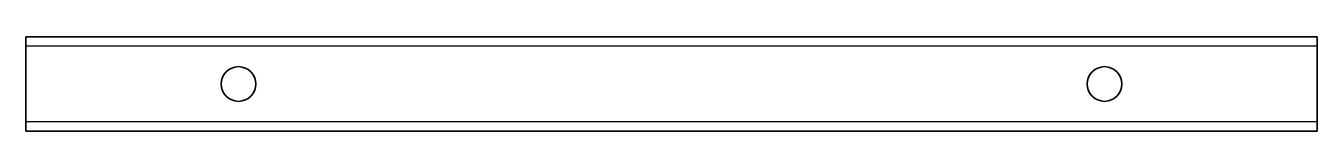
# Model space of a CAD drawing. Header units: inches. Extents: x 0 to 410, y 0 to 30.
import ezdxf

# ---------------------------------------------------------------- set-up
doc = ezdxf.new("R2010")
doc.units = ezdxf.units.IN
doc.header["$MEASUREMENT"] = 0
doc.layers.add('SIMUMAK Visible (ISO)', color=7, linetype='Continuous', lineweight=35)
doc.layers.add('SIMUMAK Visible Narrow (ISO)', color=7, linetype='Continuous', lineweight=25)

# ---------------------------------------------------------------- blocks, each defined once
blk = doc.blocks.new('DIN 30 x 30 x 2 00000009_Sheet_4_2751E 30x30x2mm')
at = {"layer": 'SIMUMAK Visible (ISO)'}
for p, q in [((-205, 12), (-205, 15)), ((205, 15), (-205, 15)), ((205, 12), (205, 15)), ((-205, 12), (-205, -12)), ((205, 12), (205, -12)), ((-205, -15), (-205, -12)), ((205, -15), (205, -12)), ((205, -15), (-205, -15))]:
    blk.add_line(p, q, dxfattribs=at)
for centre in [(-137.5, 0), (137.5, 0)]:
    blk.add_circle(centre, 5.5, dxfattribs=at)
at = {"layer": 'SIMUMAK Visible Narrow (ISO)'}
for p, q in [((205, 12), (-205, 12)), ((205, -12), (-205, -12))]:
    blk.add_line(p, q, dxfattribs=at)

msp = doc.modelspace()

# ---------------------------------------------------------------- block references
msp.add_blockref('DIN 30 x 30 x 2 00000009_Sheet_4_2751E 30x30x2mm', (205, 15))

doc.saveas('drawing.dxf')
